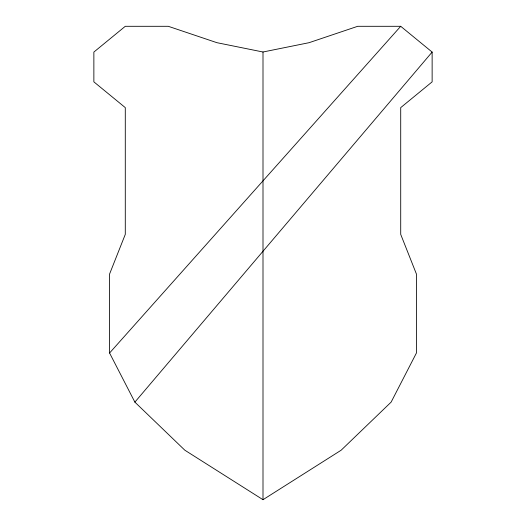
<?xml version="1.0" encoding="UTF-8"?>
<svg xmlns="http://www.w3.org/2000/svg" width="526" height="526" viewBox="0 0 526 526"><rect width="100%" height="100%" fill="white"/><g stroke="black" fill="none" stroke-linecap="round" stroke-linejoin="round"><path stroke-width="0.79" d="M134.88 402.127L432.135 52.074L400.713 26.3L357.719 26.3L309.058 42.691L263 52.002L216.942 42.691L168.281 26.3L125.287 26.3L93.865 52.074L93.865 81.852L125.287 107.62L125.287 234.372L109.579 274.033L109.579 353.012L134.88 402.127L184.85 450.21L263 499.7L341.15 450.21L391.12 402.127L416.421 353.012L416.421 274.033L400.713 234.372L400.713 107.62L432.135 81.852L432.135 52.074M109.579 353.012L400.713 26.3M263 52.002L263 499.7"/></g></svg>
